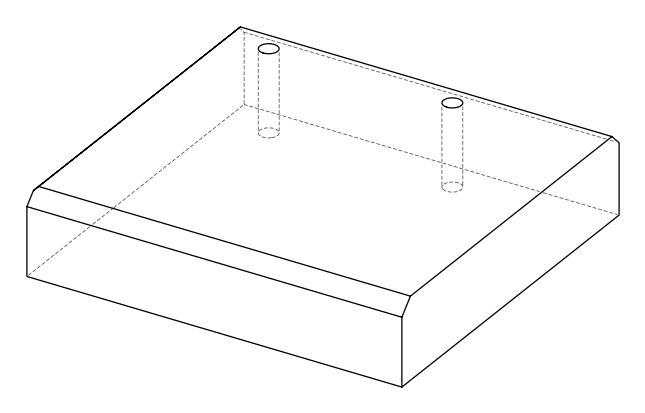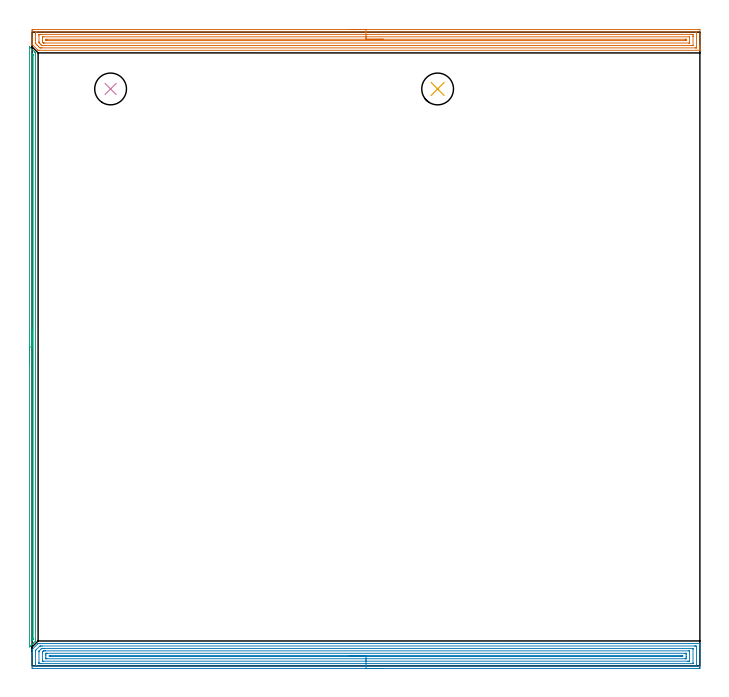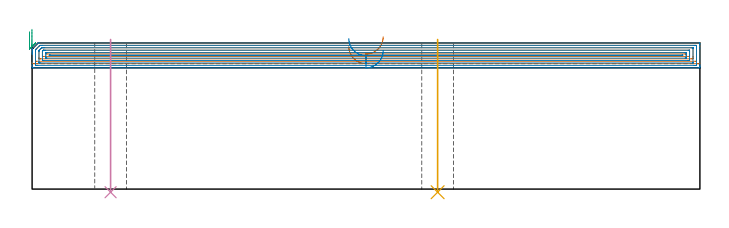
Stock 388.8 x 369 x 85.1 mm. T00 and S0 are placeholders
(PLAN: 5 operations, 1 tool changes, 41 min)
(1 AREA_MILL | FG_CHAMFER_SURFACE | UGT0205_001 | 15.73 min | 28462 mm3)
(2 AREA_MILL_1 | FG_CHAMFER_SURFACE_1 | UGT0205_001 | 18.83 min | 40859 mm3)
(3 AREA_MILL_2 | FG_CHAMFER_SURFACE_2 | UGT0205_001 | 5.69 min | 2119 mm3)
(4 INDEXABLE_INSERT_DRILL_THROUGH_HOLE_FROM_SOLID | STEP1HOLE | NXT0302_008 | 0.36 min | 22847 mm3)
(5 INDEXABLE_INSERT_DRILL_THROUGH_HOLE_FROM_SOLID_1 | STEP1HOLE_1 | NXT0302_008 | 0.36 min | 22838 mm3)
(TOOL UGT0205_001 | Chamfer Mill 20 x 3 x 45 deg. | D20 FL50 Z2)
(TOOL NXT0302_008 | Index. Insert Drill 18.5mm [880-D1850L25-05] | D18.5 PA176 FL93 Z2)
(OP 1 AREA_MILL)
G17 G21 G94 G90
T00 M6
G54
G17 G0 G90 X184.4 Y370.5 S1061 M3
G43 Z95.1 H0
Z83.
G94 G1 X184.438 Z82.128 F250.
X184.552 Z81.263
X184.741 Z80.412
X185.003 Z79.58
X185.337 Z78.774
X185.74 Z78.
X186.208 Z77.264
X186.74 Z76.572
X187.329 Z75.929
X187.972 Z75.34
X188.664 Z74.808
X189.4 Z74.34
X190.174 Z73.937
X190.98 Z73.603
X191.812 Z73.341
X192.664 Z73.152
X193.528 Z73.038
X194.4 Z73.
X388.186
X388.715 Y370.495 Z73.003
X388.79 Y370.492 Z73.006
X388.8 Y370.412 Z73.085
Y361.387 Z82.107
Y360.839 Z82.657
Y360.512 Z82.984
Y359.964 Z83.532
Y359.637 Z83.858
Y358.983 Z84.517
Y358.671 Z84.829
Y358.535 Z84.957
Y358.397 Z85.093
X388.798
X388.635 Y358.4 Z85.1
X4.185
X3.505 Y358.402 Z85.088
X3.334 Y358.566 Z84.934
X0.167 Y361.732 Z81.766
X0.076 Y361.825 Z81.673
X0.01 Y361.894 Z81.603
X0. Y362.152 Z81.347
Y362.483 Z81.016
Y363.137 Z80.357
Y364.34 Z79.157
Y364.888 Z78.606
Y369.864 Z73.633
X0.004 Y370.138 Z73.359
X0.01 Y370.493 Z73.005
X0.247 Y370.497 Z73.002
X0.613 Y370.5 Z73.
X194.4
Y369.086 Z74.414
X386.4 Y369.085 Z74.415
X386.583 Y369.084 Z74.416
X386.749 Y369.08 Z74.42
X386.784 Y369.079 Z74.421
X386.79 Y369.059 Z74.441
X386.794 Y369.03 Z74.47
X386.799 Y368.872 Z74.628
X386.8 Y360.121 Z83.379
X386.798 Y359.99 Z83.51
X386.794 Y359.886 Z83.614
X386.79 Y359.823 Z83.677
X386.756 Y359.821 Z83.679
X386.4 Y359.816 Z83.684
X386.219 Y359.815 Z83.685
X5.791 Y359.814 Z83.686
X5.079 Y359.815 Z83.685
X4.896 Y359.816 Z83.684
X4.547 Y359.821 Z83.679
X4.186 Y360.169 Z83.331
X3.839 Y360.512 Z82.988
X3.292 Y361.057 Z82.443
X2.963 Y361.387 Z82.113
X2.399 Y361.953 Z81.547
X2.099 Y362.262 Z81.238
X2.01 Y362.362 Z81.138
X2.006 Y362.458 Z81.042
X2.001 Y362.652 Z80.848
X2. Y368.388 Z75.112
Y368.779 Z74.721
X2.002 Y368.91 Z74.59
X2.006 Y369.014 Z74.486
X2.01 Y369.077 Z74.423
X2.044 Y369.079 Z74.421
X2.399 Y369.084 Z74.416
X2.581 Y369.085 Z74.415
X194.4 Y369.086 Z74.414
Y367.672 Z75.828
X383.721 Y367.671 Z75.829
X384.454 Y367.67 Z75.83
X384.614 Y367.668 Z75.832
X384.767 Y367.665 Z75.835
X384.79 Y367.513 Z75.987
X384.796 Y367.335 Z76.165
X384.8 Y366.638 Z76.862
Y366.456 Z77.044
X384.799 Y361.387 Z82.113
X384.797 Y361.296 Z82.204
X384.793 Y361.252 Z82.248
X384.79 Y361.235 Z82.265
X384.772 Y361.233 Z82.267
X384.614 Y361.231 Z82.269
X383.883 Y361.229 Z82.271
X383.721 Y361.228 Z82.272
X5.809 Y361.229 Z82.271
X5.702 Y361.231 Z82.269
X5.616 Y361.235 Z82.265
X5.572 Y361.239 Z82.261
X5.555 Y361.253 Z82.247
X5.415 Y361.387 Z82.113
X5.079 Y361.721 Z81.779
X4.537 Y362.262 Z81.238
X4.186 Y362.614 Z80.886
X4.055 Y362.748 Z80.752
X4.025 Y362.782 Z80.718
X4.013 Y362.798 Z80.702
X4.009 Y362.835 Z80.665
X4.003 Y362.956 Z80.544
X4.001 Y363.137 Z80.363
X4. Y363.319 Z80.181
Y366.819 Z76.681
X4.001 Y367.513 Z75.987
X4.003 Y367.604 Z75.896
X4.007 Y367.648 Z75.852
X4.01 Y367.665 Z75.835
X4.028 Y367.667 Z75.833
X4.186 Y367.669 Z75.831
X4.917 Y367.671 Z75.829
X5.079 Y367.672 Z75.828
X194.4
Y366.257 Z77.243
X382.663
X382.719 Y366.255 Z77.245
X382.778 Y366.251 Z77.249
X382.79 Y366.249 Z77.251
X382.793 Y366.23 Z77.27
X382.796 Y366.181 Z77.319
X382.8 Y365.79 Z77.71
Y363.165 Z80.335
Y363.137 Z80.363
X382.792 Y362.714 Z80.786
X382.79 Y362.663 Z80.837
X382.78 Y362.649 Z80.851
X382.743 Y362.648 Z80.852
X382.609 Y362.645 Z80.855
X382.44 Y362.643 Z80.857
X7.369
X6.865 Y362.644 Z80.856
X6.696 Y362.646 Z80.854
X6.637 Y362.649 Z80.851
X6.608 Y362.653 Z80.847
X6.584 Y362.673 Z80.827
X6.488 Y362.766 Z80.734
X6.119 Y363.137 Z80.363
X6.016 Y363.245 Z80.255
X6.01 Y363.35 Z80.15
X6.005 Y363.561 Z79.939
X6. Y363.985 Z79.515
Y365.735 Z77.765
Y365.763 Z77.737
X6.008 Y366.186 Z77.314
X6.01 Y366.237 Z77.263
X6.02 Y366.251 Z77.249
X6.057 Y366.252 Z77.248
X6.191 Y366.255 Z77.245
X6.36 Y366.257 Z77.243
X194.4
Y364.843 Z78.657
X380.195
X380.583 Y364.84 Z78.66
X380.776 Y364.837 Z78.663
X380.79 Y364.835 Z78.665
X380.794 Y364.819 Z78.681
X380.798 Y364.785 Z78.715
X380.799 Y364.736 Z78.764
Y364.25 Z79.25
X380.797 Y364.131 Z79.369
X380.794 Y364.086 Z79.414
X380.791 Y364.065 Z79.435
X380.75 Y364.063 Z79.437
X380.55 Y364.06 Z79.44
X380.149 Y364.057 Z79.443
X380.104
X8.605
X8.217 Y364.06 Z79.44
X8.024 Y364.063 Z79.437
X8.01 Y364.065 Z79.435
X8.006 Y364.081 Z79.419
X8.002 Y364.115 Z79.385
X8.001 Y364.164 Z79.336
X8.007 Y364.643 Z78.857
X8.017 Y364.836 Z78.664
X8.651 Y364.843 Z78.657
X194.4
X195.272 Z78.695
X196.136 Z78.809
X196.988 Z78.998
X197.82 Z79.26
X198.626 Z79.594
X199.4 Z79.997
X200.136 Z80.465
X200.828 Z80.996
X201.471 Z81.586
X202.06 Z82.229
X202.592 Z82.921
X203.06 Z83.657
X203.463 Z84.431
X203.797 Z85.237
X204.059 Z86.069
X204.248 Z86.92
X204.362 Z87.785
X204.4 Z88.657
G0 Z95.1
M5
M2
(OP 2 AREA_MILL_1)
G17 G21 G94 G90
T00 M6
G54
G17 G0 G90 X204.4 Y-1.5 S1061 M3
G43 Z95.1 H0
Z80.6
G94 G1 X204.362 Z79.728 F250.
X204.248 Z78.863
X204.059 Z78.012
X203.797 Z77.18
X203.463 Z76.374
X203.06 Z75.6
X202.591 Z74.864
X202.06 Z74.172
X201.471 Z73.529
X200.828 Z72.94
X200.136 Z72.408
X199.4 Z71.94
X198.626 Z71.537
X197.82 Z71.203
X196.988 Z70.941
X196.136 Z70.752
X195.271 Z70.638
X194.4 Z70.6
X0.613
X0.292 Y-1.496 Z70.602
X0.01 Y-1.492 Z70.606
X0. Y-1.205 Z70.892
Y6.195 Z78.289
Y6.752 Z78.849
Y7.085 Z79.182
Y7.643 Z79.739
Y7.975 Z80.071
Y8.641 Z80.741
Y9.311 Z81.41
X0.001 Y9.425 Z81.524
X0.01 Y9.5 Z81.595
X0.078 Y9.579 Z81.677
X3.385 Y12.885 Z84.983
X3.505 Y12.998 Z85.088
X4.186 Y13. Z85.1
X388.633
X388.76 Y12.997 Z85.089
X388.78 Y12.958 Z85.05
X388.785 Y12.937 Z85.03
X388.794 Y12.587 Z84.687
Y12.177 Z84.277
Y11.536 Z83.631
X388.795 Y10.324 Z82.421
Y9.756 Z81.85
X388.8 Y-0.647 Z71.45
X388.797 Y-0.926 Z71.171
X388.792 Y-1.492 Z70.606
X388.755 Y-1.493 Z70.604
X388.186 Y-1.5 Z70.6
X194.4
Y-0.086 Z72.014
X3.293
X2.446 Y-0.082 Z72.018
X2.399 Y-0.079 Z72.021
X2.01 Y-0.036 Z72.064
X2.003 Y0.359 Z72.459
X2.001 Y0.854 Z72.954
X2. Y1.252 Z73.352
X2.001 Y7.975 Z80.075
X2.002 Y8.372 Z80.472
X2.01 Y8.866 Z80.966
X2.019 Y9.058 Z81.158
X2.111 Y9.153 Z81.253
X2.399 Y9.449 Z81.549
X4.186 Y11.235 Z83.335
X4.339 Y11.384 Z83.484
X4.498 Y11.536 Z83.636
X5.033 Y11.581 Z83.681
X5.079 Y11.583 Z83.683
X5.922 Y11.586 Z83.686
X385.507
X386.354 Y11.582 Z83.682
X386.4 Y11.579 Z83.679
X386.784 Y11.536 Z83.636
X386.791 Y11.147 Z83.247
X386.794 Y10.646 Z82.746
Y10.253 Z82.353
X386.798 Y0.854 Z72.954
X386.797 Y0.459 Z72.559
X386.789 Y-0.036 Z72.064
X386.444 Y-0.08 Z72.02
X386.4 Y-0.082 Z72.018
X385.557 Y-0.086 Z72.014
X385.507
X194.4
Y1.328 Z73.428
X5.079 Y1.329 Z73.429
X4.601 Y1.33 Z73.43
X4.186 Y1.333 Z73.433
X4.048 Y1.335 Z73.435
X4.01 Y1.343 Z73.443
X4.006 Y1.436 Z73.536
X4.002 Y1.559 Z73.659
X4. Y1.744 Z73.844
Y1.929 Z74.029
Y8.16 Z80.26
X4.002 Y8.345 Z80.445
X4.005 Y8.469 Z80.569
X4.01 Y8.566 Z80.666
X4.032 Y8.621 Z80.721
X4.186 Y8.785 Z80.885
X4.225 Y8.826 Z80.926
X5.156 Y9.756 Z81.856
X5.569 Y10.157 Z82.257
X5.972 Y10.164 Z82.264
X6.45 Y10.169 Z82.269
X6.865 Y10.171 Z82.271
X7.341
X384.614
X384.753 Y10.17 Z82.27
X384.776 Y10.168 Z82.268
X384.781 Y10.166 Z82.266
X384.785 Y10.15 Z82.25
X384.791 Y10.055 Z82.155
X384.794 Y9.936 Z82.036
X384.795 Y9.756 Z81.856
X384.798 Y1.744 Z73.844
X384.797 Y1.562 Z73.662
X384.79 Y1.377 Z73.477
X384.787 Y1.334 Z73.434
X384.77 Y1.333 Z73.433
X384.719 Y1.33 Z73.43
X384.614 Y1.329 Z73.429
X194.4 Y1.328 Z73.428
Y2.743 Z74.843
X6.756
X6.063 Y2.747 Z74.847
X6.024 Y2.749 Z74.849
X6.01 Y2.751 Z74.851
X6.008 Y2.772 Z74.872
X6.003 Y2.875 Z74.975
X6.001 Y3.082 Z75.182
Y7.975 Z80.075
X6.006 Y8.083 Z80.183
X6.01 Y8.135 Z80.235
X6.04 Y8.18 Z80.28
X6.174 Y8.319 Z80.419
X6.345 Y8.493 Z80.593
X6.522 Y8.666 Z80.766
X6.587 Y8.727 Z80.827
X6.624 Y8.75 Z80.85
X6.669 Y8.752 Z80.852
X6.865 Y8.756 Z80.856
X6.974 Y8.757 Z80.857
X7.758
X382.044
X382.736 Y8.752 Z80.852
X382.774 Y8.751 Z80.851
X382.786 Y8.746 Z80.846
X382.788 Y8.724 Z80.824
X382.792 Y8.622 Z80.722
X382.795 Y8.417 Z80.517
X382.796 Y8.008 Z80.108
X382.797 Y3.095 Z75.195
X382.794 Y2.88 Z74.98
X382.79 Y2.773 Z74.873
X382.788 Y2.751 Z74.851
X382.77 Y2.749 Z74.849
X382.717 Y2.746 Z74.846
X381.935 Y2.743 Z74.843
X381.827
X194.4
Y4.157 Z76.257
X8.651
X8.014 Y4.159 Z76.259
X8.011 Y4.161 Z76.261
X8.004 Y4.169 Z76.269
X8.002 Y4.415 Z76.515
X8. Y5.063 Z77.163
Y5.954 Z78.054
Y6.843 Z78.943
X8.002 Y7.085 Z79.185
X8.006 Y7.247 Z79.347
X8.01 Y7.326 Z79.426
X8.02 Y7.336 Z79.436
X8.06 Y7.339 Z79.439
X8.133 Y7.341 Z79.441
X8.392 Y7.343 Z79.443
X8.651
X380.149
X380.786 Y7.341 Z79.441
X380.787 Y7.34 Z79.44
X380.793 Y7.334 Z79.434
X380.795 Y7.085 Z79.185
X380.796 Y6.44 Z78.54
X380.797 Y5.55 Z77.65
Y4.659 Z76.759
X380.795 Y4.415 Z76.515
X380.791 Y4.253 Z76.353
X380.788 Y4.174 Z76.274
X380.78 Y4.164 Z76.264
X380.74 Y4.161 Z76.261
X380.667 Y4.159 Z76.259
X380.408 Y4.157 Z76.257
X380.149
X194.4
Y5.571 Z77.671
X10.437 Y5.572 Z77.672
X10.168 Y5.573 Z77.673
X10.063 Y5.576 Z77.676
X10.016 Y5.578 Z77.678
X10.01 Y5.602 Z77.702
X10.002 Y5.738 Z77.838
X10.004 Y5.8 Z77.9
X10.01 Y5.877 Z77.977
X10.018 Y5.922 Z78.022
X10.038 Y5.924 Z78.024
X10.263 Y5.927 Z78.027
X10.437 Y5.928 Z78.028
X10.704 Y5.929 Z78.029
X378.363 Y5.928 Z78.028
X378.632 Y5.927 Z78.027
X378.736 Y5.924 Z78.024
X378.781 Y5.922 Z78.022
X378.787 Y5.898 Z77.998
X378.793 Y5.766 Z77.866
X378.789 Y5.621 Z77.721
X378.787 Y5.579 Z77.679
X378.722 Y5.578 Z77.678
X378.363 Y5.573 Z77.673
X378.096 Y5.571 Z77.671
X377.737
X194.4
X193.528 Z77.709
X192.663 Z77.823
X191.812 Z78.012
X190.98 Z78.274
X190.174 Z78.608
X189.4 Z79.011
X188.664 Z79.48
X187.972 Z80.011
X187.329 Z80.6
X186.739 Z81.243
X186.208 Z81.935
X185.74 Z82.671
X185.337 Z83.445
X185.003 Z84.251
X184.741 Z85.083
X184.552 Z85.935
X184.438 Z86.8
X184.4 Z87.671
G0 Z95.1
M5
M2
(OP 3 AREA_MILL_2)
G17 G21 G94 G90
T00 M6
G54
G17 G0 G90 X-1.5 Y175.7 S1061 M3
G43 Z95.1 H0
Z91.6
G94 G1 Y175.738 Z90.728 F250.
Y175.852 Z89.863
Y176.041 Z89.012
Y176.303 Z88.18
Y176.637 Z87.374
Y177.04 Z86.6
Y177.509 Z85.864
Y178.04 Z85.172
Y178.629 Z84.529
Y179.272 Z83.939
Y179.964 Z83.408
Y180.7 Z82.94
Y181.474 Z82.537
Y182.28 Z82.203
Y183.112 Z81.941
Y183.964 Z81.752
Y184.828 Z81.638
Y185.7 Z81.6
Y360.385
X-1.496 Y360.387 Z81.603
X-1.486 Y360.385 Z81.613
X-1.07 Y359.971 Z82.027
X1.57 Y357.331 Z84.668
X1.788 Y357.112 Z84.888
X1.996 Y356.895 Z85.089
X2. Y356.219 Z85.1
Y15.181
X1.997 Y14.505 Z85.089
X1.79 Y14.29 Z84.89
X0.896 Y13.396 Z83.995
X0.45 Y12.949 Z83.549
X0.004 Y12.503 Z83.102
X-0.56 Y11.939 Z82.539
X-0.777 Y11.722 Z82.32
X-0.889 Y11.61 Z82.209
X-1.337 Y11.164 Z81.763
X-1.493 Y11.019 Z81.606
X-1.5 Y11.174 Z81.6
Y185.7
X-0.086 Z83.014
X-0.085 Y356.219 Z83.015
X-0.083 Y356.488 Z83.017
X-0.082 Y356.52 Z83.018
X-0.081 Y356.521 Z83.019
X-0.07 Y356.514 Z83.03
X-0.03 Y356.479 Z83.07
X0.006 Y356.443 Z83.106
X0.231 Y356.219 Z83.331
X0.46 Y355.984 Z83.56
X0.53 Y355.909 Z83.63
X0.579 Y355.853 Z83.679
X0.586 Y355.326 Z83.686
X0.585 Y15.994 Z83.685
X0.581 Y15.641 Z83.681
X0.579 Y15.556 Z83.679
X0.535 Y15.497 Z83.635
X0.459 Y15.416 Z83.559
X0.231 Y15.181 Z83.331
X0.102 Y15.052 Z83.202
X0.018 Y14.97 Z83.118
X-0.064 Y14.894 Z83.036
X-0.075 Y14.885 Z83.025
X-0.079 Y14.927 Z83.021
X-0.084 Y15.073 Z83.016
X-0.085 Y15.181 Z83.015
X-0.086 Y15.72 Z83.014
Y185.7
Y186.572 Z83.052
Y187.437 Z83.166
Y188.288 Z83.355
Y189.12 Z83.617
Y189.926 Z83.951
Y190.7 Z84.354
Y191.436 Z84.823
Y192.128 Z85.354
Y192.771 Z85.943
Y193.36 Z86.586
Y193.892 Z87.278
Y194.36 Z88.014
Y194.763 Z88.788
Y195.097 Z89.594
Y195.359 Z90.426
Y195.548 Z91.278
Y195.662 Z92.143
Y195.7 Z93.014
G0 Z95.1
M5
M2
(OP 4 INDEXABLE_INSERT_DRILL_THROUGH_HOLE_FROM_SOLID)
G17 G21 G94 G90
T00 M6
G54
G17 G0 G90 X45.7 Y335.9 S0 M3
G43 Z95.1 H1
G94 G81 G98 Z-1.823 F250. R87.1
G80
M5
M2
(OP 5 INDEXABLE_INSERT_DRILL_THROUGH_HOLE_FROM_SOLID_1)
G17 G21 G94 G90
T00 M6
G54
G17 G0 G90 X236.1 Y335.9 S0 M3
G43 Z95.1 H1
G94 G81 G98 Z-1.823 F250. R87.1
G80
M5
M2
